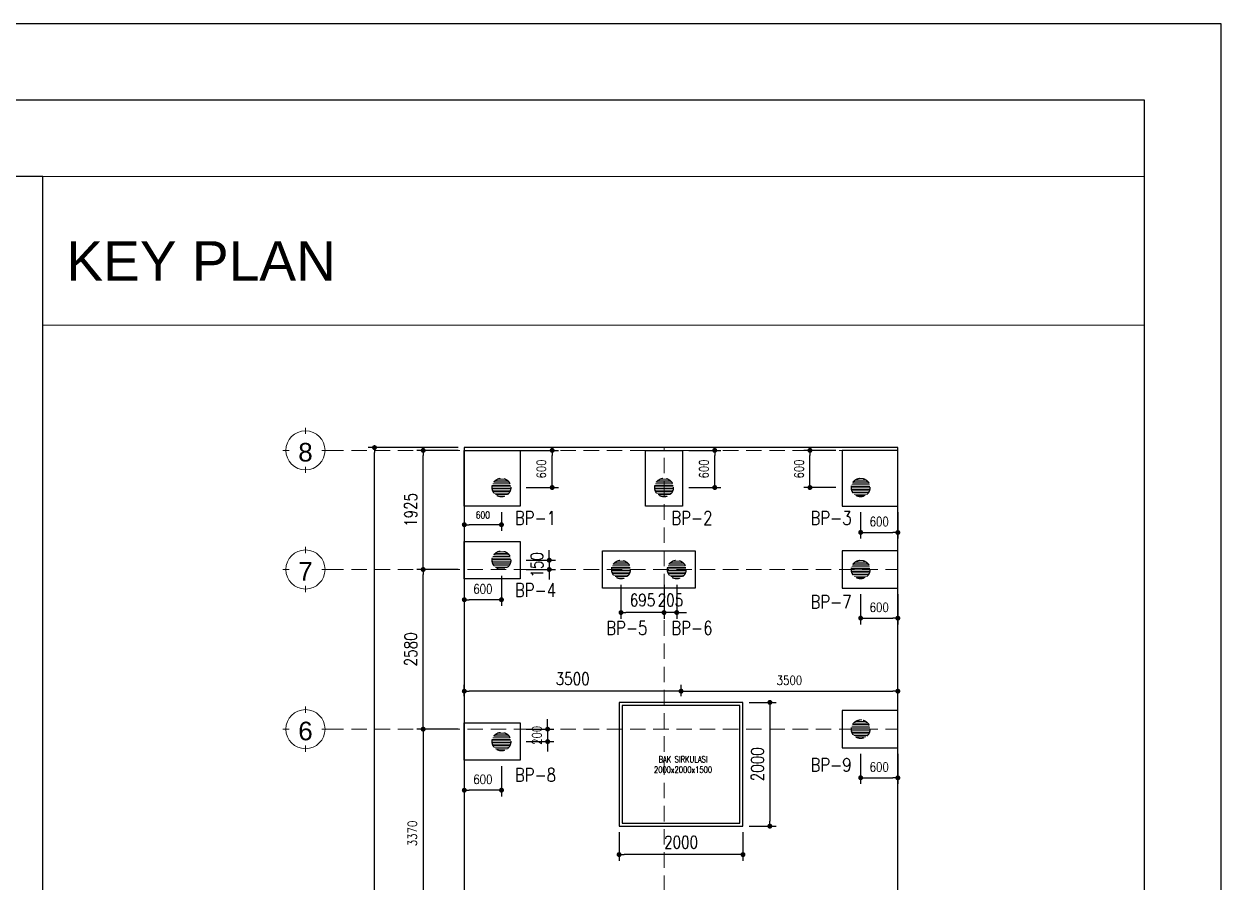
# Model space of a CAD drawing. Header units: inches. Extents: x -310523 to 1125056, y -509000 to -180442.
# Drawn here: x 516065 to 520936, y -271993 to -268499 of the extents above; entities that cross this region are included whole.
import ezdxf
from ezdxf.enums import TextEntityAlignment as Align

# ---------------------------------------------------------------- set-up
doc = ezdxf.new("R2010")
doc.units = ezdxf.units.IN
doc.header["$MEASUREMENT"] = 0
doc.linetypes.add('HIDDEN', pattern=[0.375, 0.25, -0.125])
for name, color, linetype, lineweight in [('A-HATCH', 252, 'Continuous', 5), ('AR-DIM150', 6, 'Continuous', 5), ('s_teks', 3, 'Continuous', 30)]:
    doc.layers.add(name, color=color, linetype=linetype, lineweight=lineweight)
for name, color, linetype in [('PILE 400', 40, 'Continuous'), ('s_arsir', 8, 'Continuous'), ('STR_BORED PILE', 210, 'Continuous'), ('STR_PILE CAP', 11, 'Continuous')]:
    doc.layers.add(name, color=color, linetype=linetype)
doc.styles.add('AIS_Kop A1$0$AIS TUNNEL_Kop A1 TENDER$0$ARIAL', font='arial.ttf')
doc.styles.add('PIREC 1', font='romans.shx', dxfattribs={"width": 0.8})
doc.styles.add('ROMANS', font='SIMPLEX.SHX', dxfattribs={"width": 0.8})
doc.styles.get("Standard").update_dxf_attribs({"font": 'arial.ttf'})
doc.dimstyles.new('1-100', dxfattribs={"dimscale": 100, "dimtxt": 1.5, "dimasz": 0.8, "dimexe": 1, "dimexo": 1, "dimgap": 1, "dimtad": 1, "dimzin": 12, "dimdsep": 46, "dimtxsty": 'ROMANS', "dimblk": 'DOT', "dimcen": 0, "dimclrd": 256, "dimclre": 256, "dimclrt": 3, "dimazin": 3, "dimtfac": 1, "dimtix": 1, "dimtmove": 2, "dimatfit": 3, "dimldrblk": 'DOT', "dimfxl": 1, "dimfrac": 1, "dimtolj": 1, "dimtzin": 0, "dimlwd": 25, "dimlwe": 25, "dimarcsym": 0})
pattern_1 = [(180, (647317.31, -51194.256), (-1e-14, -50), []), (180, (647292.31, -51169.256), (-1e-14, -50), [62.5, -12.5, 0, -12.5])]

# ---------------------------------------------------------------- blocks, each defined once
blk = doc.blocks.new('_Dot')
at = {"color": 0, "linetype": 'ByBlock', "lineweight": -2}
blk.add_line((-0.5, 0), (-1, 0), dxfattribs=at)
at = {"color": 0, "linetype": 'ByBlock', "const_width": 0.5}
blk.add_lwpolyline([(-0.25, 0, 1), (0.25, 0, 1)], format="xyb", close=True, dxfattribs=at)
blk = doc.blocks.new('*D878')
at = {"layer": 'Defpoints', "color": 0, "transparency": 16777216}
for p in [(551466, -274951), (550802, -278321), (551466, -278321)]:
    blk.add_point(p, dxfattribs=at)
at = {"layer": 'PILE 400', "lineweight": 25, "transparency": 16777216}
for p, q in [((551366, -274951), (550702, -274951)), ((550802, -275031), (550802, -278241)), ((551366, -278321), (550702, -278321))]:
    blk.add_line(p, q, dxfattribs=at)
at = {"layer": 'PILE 400', "lineweight": 25, "transparency": 16777216, "xscale": 80, "yscale": 80, "zscale": 80}
for p, rotation in [((550802, -274951), 90), ((550802, -278321), 270)]:
    blk.add_blockref('_Dot', p, dxfattribs=dict(at, rotation=rotation))
at = {"layer": 'PILE 400', "color": 3, "transparency": 16777216, "insert": (550627, -276636), "char_height": 150, "attachment_point": 5, "rotation": 90, "style": 'ROMANS'}
blk.add_mtext('\\A1;3370', dxfattribs=at)
blk = doc.blocks.new('*D861')
at = {"layer": 'Defpoints', "color": 0, "transparency": 16777216}
for p in [(550802, -272371), (551466, -272371), (551466, -274951)]:
    blk.add_point(p, dxfattribs=at)
at = {"layer": 'PILE 400', "lineweight": 25, "transparency": 16777216}
for p, q in [((551366, -272371), (550702, -272371)), ((550802, -274871), (550802, -272451)), ((551366, -274951), (550702, -274951))]:
    blk.add_line(p, q, dxfattribs=at)
at = {"layer": 'PILE 400', "lineweight": 25, "transparency": 16777216, "xscale": 80, "yscale": 80, "zscale": 80}
for p, rotation in [((550802, -272371), 90), ((550802, -274951), 270)]:
    blk.add_blockref('_Dot', p, dxfattribs=dict(at, rotation=rotation))
at = {"layer": 'PILE 400', "color": 3, "transparency": 16777216, "insert": (550602, -273661), "char_height": 200, "attachment_point": 5, "rotation": 90, "style": 'ROMANS'}
blk.add_mtext('\\A1;2580', dxfattribs=at)
blk = doc.blocks.new('*D862')
at = {"layer": 'Defpoints', "color": 0, "transparency": 16777216}
for p in [(550802, -270446), (551466, -270446), (551466, -272371)]:
    blk.add_point(p, dxfattribs=at)
at = {"layer": 'PILE 400', "lineweight": 25, "transparency": 16777216}
for p, q in [((551366, -270446), (550702, -270446)), ((550802, -272291), (550802, -270526)), ((551366, -272371), (550702, -272371))]:
    blk.add_line(p, q, dxfattribs=at)
at = {"layer": 'PILE 400', "lineweight": 25, "transparency": 16777216, "xscale": 80, "yscale": 80, "zscale": 80}
for p, rotation in [((550802, -270446), 90), ((550802, -272371), 270)]:
    blk.add_blockref('_Dot', p, dxfattribs=dict(at, rotation=rotation))
at = {"layer": 'PILE 400', "color": 3, "transparency": 16777216, "insert": (550602, -271408), "char_height": 200, "attachment_point": 5, "rotation": 90, "style": 'ROMANS'}
blk.add_mtext('\\A1;1925', dxfattribs=at)
blk = doc.blocks.new('*D879')
at = {"layer": 'Defpoints', "color": 0, "transparency": 16777216}
for p in [(550016, -270401), (551466, -270401), (551034, -290401)]:
    blk.add_point(p, dxfattribs=at)
at = {"layer": 'PILE 400', "lineweight": 25, "transparency": 16777216}
for p, q in [((551366, -270401), (549916, -270401)), ((550016, -290321), (550016, -270481)), ((550934, -290401), (549916, -290401))]:
    blk.add_line(p, q, dxfattribs=at)
at = {"layer": 'PILE 400', "lineweight": 25, "transparency": 16777216, "xscale": 80, "yscale": 80, "zscale": 80}
for p, rotation in [((550016, -270401), 90), ((550016, -290401), 270)]:
    blk.add_blockref('_Dot', p, dxfattribs=dict(at, rotation=rotation))
at = {"layer": 'PILE 400', "color": 3, "transparency": 16777216, "insert": (549841, -280401), "char_height": 150, "attachment_point": 5, "rotation": 90, "style": 'ROMANS'}
blk.add_mtext('\\A1;20000', dxfattribs=at)
blk = doc.blocks.new('*D880')
at = {"layer": 'Defpoints', "color": 0, "transparency": 16777216}
for p in [(551439, -270446), (552885, -270446), (552366, -271046)]:
    blk.add_point(p, dxfattribs=at)
at = {"layer": 'PILE 400', "lineweight": 25, "transparency": 16777216}
for p, q in [((551539, -270446), (552985, -270446)), ((552885, -270966), (552885, -270526)), ((552466, -271046), (552985, -271046))]:
    blk.add_line(p, q, dxfattribs=at)
at = {"layer": 'PILE 400', "lineweight": 25, "transparency": 16777216, "xscale": 80, "yscale": 80, "zscale": 80}
for p, rotation in [((552885, -270446), 90), ((552885, -271046), 270)]:
    blk.add_blockref('_Dot', p, dxfattribs=dict(at, rotation=rotation))
at = {"layer": 'PILE 400', "color": 3, "transparency": 16777216, "insert": (552710, -270746), "char_height": 150, "attachment_point": 5, "rotation": 90, "style": 'ROMANS'}
blk.add_mtext('\\A1;600', dxfattribs=at)
blk = doc.blocks.new('*D881')
at = {"layer": 'Defpoints', "color": 0, "transparency": 16777216}
for p in [(551466, -271346), (552066, -271346), (551466, -271647)]:
    blk.add_point(p, dxfattribs=at)
at = {"layer": 'PILE 400', "lineweight": 25, "transparency": 16777216}
for p, q in [((551466, -271446), (551466, -271747)), ((552066, -271446), (552066, -271747)), ((551986, -271647), (551546, -271647))]:
    blk.add_line(p, q, dxfattribs=at)
at = {"layer": 'PILE 400', "lineweight": 25, "transparency": 16777216, "xscale": 80, "yscale": 80, "zscale": 80, "rotation": 180}
blk.add_blockref('_Dot', (551466, -271647), dxfattribs=at)
at = {"layer": 'PILE 400', "lineweight": 25, "transparency": 16777216, "xscale": 80, "yscale": 80, "zscale": 80}
blk.add_blockref('_Dot', (552066, -271647), dxfattribs=at)
at = {"layer": 'PILE 400', "color": 3, "transparency": 16777216, "insert": (551766, -271491), "char_height": 150, "attachment_point": 5, "style": 'ROMANS'}
blk.add_mtext('\\A1;{\\H0.75x;600}', dxfattribs=at)
blk = doc.blocks.new('*D882')
at = {"layer": 'Defpoints', "color": 0, "transparency": 16777216}
for p in [(554991, -270446), (555510, -270446), (554991, -271046)]:
    blk.add_point(p, dxfattribs=at)
at = {"layer": 'PILE 400', "lineweight": 25, "transparency": 16777216}
for p, q in [((555091, -270446), (555610, -270446)), ((555510, -270966), (555510, -270526)), ((555091, -271046), (555610, -271046))]:
    blk.add_line(p, q, dxfattribs=at)
at = {"layer": 'PILE 400', "lineweight": 25, "transparency": 16777216, "xscale": 80, "yscale": 80, "zscale": 80}
for p, rotation in [((555510, -270446), 90), ((555510, -271046), 270)]:
    blk.add_blockref('_Dot', p, dxfattribs=dict(at, rotation=rotation))
at = {"layer": 'PILE 400', "color": 3, "transparency": 16777216, "insert": (555335, -270746), "char_height": 150, "attachment_point": 5, "rotation": 90, "style": 'ROMANS'}
blk.add_mtext('\\A1;600', dxfattribs=at)
blk = doc.blocks.new('*D883')
at = {"layer": 'Defpoints', "color": 0, "transparency": 16777216}
for p in [(557047, -270446), (557566, -270446), (557566, -271046)]:
    blk.add_point(p, dxfattribs=at)
at = {"layer": 'PILE 400', "lineweight": 25, "transparency": 16777216}
for p, q in [((557466, -270446), (556947, -270446)), ((557047, -270966), (557047, -270526)), ((557466, -271046), (556947, -271046))]:
    blk.add_line(p, q, dxfattribs=at)
at = {"layer": 'PILE 400', "lineweight": 25, "transparency": 16777216, "xscale": 80, "yscale": 80, "zscale": 80}
for p, rotation in [((557047, -270446), 90), ((557047, -271046), 270)]:
    blk.add_blockref('_Dot', p, dxfattribs=dict(at, rotation=rotation))
at = {"layer": 'PILE 400', "color": 3, "transparency": 16777216, "insert": (556872, -270746), "char_height": 150, "attachment_point": 5, "rotation": 90, "style": 'ROMANS'}
blk.add_mtext('\\A1;600', dxfattribs=at)
blk = doc.blocks.new('*D884')
at = {"layer": 'Defpoints', "color": 0, "transparency": 16777216}
for p in [(557866, -271346), (558466, -271346), (558466, -271772)]:
    blk.add_point(p, dxfattribs=at)
at = {"layer": 'PILE 400', "lineweight": 25, "transparency": 16777216}
for p, q in [((557866, -271446), (557866, -271872)), ((558466, -271446), (558466, -271872)), ((557946, -271772), (558386, -271772))]:
    blk.add_line(p, q, dxfattribs=at)
at = {"layer": 'PILE 400', "lineweight": 25, "transparency": 16777216, "xscale": 80, "yscale": 80, "zscale": 80, "rotation": 180}
blk.add_blockref('_Dot', (557866, -271772), dxfattribs=at)
at = {"layer": 'PILE 400', "lineweight": 25, "transparency": 16777216, "xscale": 80, "yscale": 80, "zscale": 80}
blk.add_blockref('_Dot', (558466, -271772), dxfattribs=at)
at = {"layer": 'PILE 400', "color": 3, "transparency": 16777216, "insert": (558166, -271597), "char_height": 150, "attachment_point": 5, "style": 'ROMANS'}
blk.add_mtext('\\A1;600', dxfattribs=at)
blk = doc.blocks.new('*D864')
at = {"layer": 'Defpoints', "color": 0, "transparency": 16777216}
for p in [(554691, -272521), (554896, -272521), (554691, -273066)]:
    blk.add_point(p, dxfattribs=at)
at = {"layer": 'PILE 400', "lineweight": 25, "transparency": 16777216}
for p, q in [((554691, -272621), (554691, -273166)), ((554896, -272621), (554896, -273166)), ((554611, -273066), (554531, -273066)), ((554896, -273066), (554691, -273066)), ((554976, -273066), (555056, -273066))]:
    blk.add_line(p, q, dxfattribs=at)
at = {"layer": 'PILE 400', "lineweight": 25, "transparency": 16777216, "xscale": 80, "yscale": 80, "zscale": 80}
blk.add_blockref('_Dot', (554691, -273066), dxfattribs=at)
at = {"layer": 'PILE 400', "lineweight": 25, "transparency": 16777216, "xscale": 80, "yscale": 80, "zscale": 80, "rotation": 180}
blk.add_blockref('_Dot', (554896, -273066), dxfattribs=at)
at = {"layer": 'PILE 400', "color": 3, "transparency": 16777216, "insert": (554794, -272866), "char_height": 200, "attachment_point": 5, "style": 'ROMANS'}
blk.add_mtext('\\A1;205', dxfattribs=at)
blk = doc.blocks.new('*D865')
at = {"layer": 'Defpoints', "color": 0, "transparency": 16777216}
for p in [(553996, -272521), (554691, -272521), (553996, -273066)]:
    blk.add_point(p, dxfattribs=at)
at = {"layer": 'PILE 400', "lineweight": 25, "transparency": 16777216}
for p, q in [((553996, -272621), (553996, -273166)), ((554691, -272621), (554691, -273166)), ((554611, -273066), (554076, -273066))]:
    blk.add_line(p, q, dxfattribs=at)
at = {"layer": 'PILE 400', "lineweight": 25, "transparency": 16777216, "xscale": 80, "yscale": 80, "zscale": 80, "rotation": 180}
blk.add_blockref('_Dot', (553996, -273066), dxfattribs=at)
at = {"layer": 'PILE 400', "lineweight": 25, "transparency": 16777216, "xscale": 80, "yscale": 80, "zscale": 80}
blk.add_blockref('_Dot', (554691, -273066), dxfattribs=at)
at = {"layer": 'PILE 400', "color": 3, "transparency": 16777216, "insert": (554344, -272866), "char_height": 200, "attachment_point": 5, "style": 'ROMANS'}
blk.add_mtext('\\A1;695', dxfattribs=at)
blk = doc.blocks.new('*D885')
at = {"layer": 'Defpoints', "color": 0, "transparency": 16777216}
for p in [(551466, -272373), (552066, -272373), (551466, -272859)]:
    blk.add_point(p, dxfattribs=at)
at = {"layer": 'PILE 400', "lineweight": 25, "transparency": 16777216}
for p, q in [((551466, -272473), (551466, -272959)), ((552066, -272473), (552066, -272959)), ((551986, -272859), (551546, -272859))]:
    blk.add_line(p, q, dxfattribs=at)
at = {"layer": 'PILE 400', "lineweight": 25, "transparency": 16777216, "xscale": 80, "yscale": 80, "zscale": 80, "rotation": 180}
blk.add_blockref('_Dot', (551466, -272859), dxfattribs=at)
at = {"layer": 'PILE 400', "lineweight": 25, "transparency": 16777216, "xscale": 80, "yscale": 80, "zscale": 80}
blk.add_blockref('_Dot', (552066, -272859), dxfattribs=at)
at = {"layer": 'PILE 400', "color": 3, "transparency": 16777216, "insert": (551766, -272684), "char_height": 150, "attachment_point": 5, "style": 'ROMANS'}
blk.add_mtext('\\A1;600', dxfattribs=at)
blk = doc.blocks.new('*D886')
at = {"layer": 'Defpoints', "color": 0, "transparency": 16777216}
for p in [(557866, -272671), (558466, -272671), (558466, -273157)]:
    blk.add_point(p, dxfattribs=at)
at = {"layer": 'PILE 400', "lineweight": 25, "transparency": 16777216}
for p, q in [((557866, -272771), (557866, -273257)), ((558466, -272771), (558466, -273257)), ((557946, -273157), (558386, -273157))]:
    blk.add_line(p, q, dxfattribs=at)
at = {"layer": 'PILE 400', "lineweight": 25, "transparency": 16777216, "xscale": 80, "yscale": 80, "zscale": 80, "rotation": 180}
blk.add_blockref('_Dot', (557866, -273157), dxfattribs=at)
at = {"layer": 'PILE 400', "lineweight": 25, "transparency": 16777216, "xscale": 80, "yscale": 80, "zscale": 80}
blk.add_blockref('_Dot', (558466, -273157), dxfattribs=at)
at = {"layer": 'PILE 400', "color": 3, "transparency": 16777216, "insert": (558166, -272982), "char_height": 150, "attachment_point": 5, "style": 'ROMANS'}
blk.add_mtext('\\A1;600', dxfattribs=at)
blk = doc.blocks.new('*D887')
at = {"layer": 'Defpoints', "color": 0, "transparency": 16777216}
for p in [(557866, -275251), (558466, -275251), (558466, -275737)]:
    blk.add_point(p, dxfattribs=at)
at = {"layer": 'PILE 400', "lineweight": 25, "transparency": 16777216}
for p, q in [((557866, -275351), (557866, -275837)), ((558466, -275351), (558466, -275837)), ((557946, -275737), (558386, -275737))]:
    blk.add_line(p, q, dxfattribs=at)
at = {"layer": 'PILE 400', "lineweight": 25, "transparency": 16777216, "xscale": 80, "yscale": 80, "zscale": 80, "rotation": 180}
blk.add_blockref('_Dot', (557866, -275737), dxfattribs=at)
at = {"layer": 'PILE 400', "lineweight": 25, "transparency": 16777216, "xscale": 80, "yscale": 80, "zscale": 80}
blk.add_blockref('_Dot', (558466, -275737), dxfattribs=at)
at = {"layer": 'PILE 400', "color": 3, "transparency": 16777216, "insert": (558166, -275562), "char_height": 150, "attachment_point": 5, "style": 'ROMANS'}
blk.add_mtext('\\A1;600', dxfattribs=at)
blk = doc.blocks.new('*D888')
at = {"layer": 'Defpoints', "color": 0, "transparency": 16777216}
for p in [(551466, -275451), (552066, -275451), (551466, -275937)]:
    blk.add_point(p, dxfattribs=at)
at = {"layer": 'PILE 400', "lineweight": 25, "transparency": 16777216}
for p, q in [((551466, -275551), (551466, -276037)), ((552066, -275551), (552066, -276037)), ((551986, -275937), (551546, -275937))]:
    blk.add_line(p, q, dxfattribs=at)
at = {"layer": 'PILE 400', "lineweight": 25, "transparency": 16777216, "xscale": 80, "yscale": 80, "zscale": 80, "rotation": 180}
blk.add_blockref('_Dot', (551466, -275937), dxfattribs=at)
at = {"layer": 'PILE 400', "lineweight": 25, "transparency": 16777216, "xscale": 80, "yscale": 80, "zscale": 80}
blk.add_blockref('_Dot', (552066, -275937), dxfattribs=at)
at = {"layer": 'PILE 400', "color": 3, "transparency": 16777216, "insert": (551766, -275762), "char_height": 150, "attachment_point": 5, "style": 'ROMANS'}
blk.add_mtext('\\A1;600', dxfattribs=at)
blk = doc.blocks.new('*D889')
at = {"layer": 'Defpoints', "color": 0, "transparency": 16777216}
for p in [(552366, -274951), (552366, -275151), (552812, -275151)]:
    blk.add_point(p, dxfattribs=at)
at = {"layer": 'PILE 400', "lineweight": 25, "transparency": 16777216}
for p, q in [((552812, -274871), (552812, -274791)), ((552466, -274951), (552912, -274951)), ((552812, -274951), (552812, -275151)), ((552466, -275151), (552912, -275151)), ((552812, -275231), (552812, -275311))]:
    blk.add_line(p, q, dxfattribs=at)
at = {"layer": 'PILE 400', "lineweight": 25, "transparency": 16777216, "xscale": 80, "yscale": 80, "zscale": 80}
for p, rotation in [((552812, -274951), 270), ((552812, -275151), 90)]:
    blk.add_blockref('_Dot', p, dxfattribs=dict(at, rotation=rotation))
at = {"layer": 'PILE 400', "color": 3, "transparency": 16777216, "insert": (552637, -275051), "char_height": 150, "attachment_point": 5, "rotation": 90, "style": 'ROMANS'}
blk.add_mtext('\\A1;200', dxfattribs=at)
blk = doc.blocks.new('axis tag')
for p, q in [((0, 3.54), (0, 4.87)), ((-4.87, 0), (-3.54, 0)), ((3.54, 0), (4.87, 0)), ((0, -4.87), (0, -3.54))]:
    blk.add_line(p, q)
blk.add_circle((0, 0), 4.21)
at = {"style": 'ROMANS', "width": 0.8}
blk.add_attdef('A', text='', height=4, dxfattribs=at).set_placement((0, -1.55), align=Align.CENTER)
blk = doc.blocks.new('*D868')
at = {"layer": 'Defpoints', "color": 0, "transparency": 16777216}
for p in [(555966, -274518), (555966, -276518), (556400, -276518)]:
    blk.add_point(p, dxfattribs=at)
at = {"layer": 'PILE 400', "lineweight": 25, "transparency": 16777216}
for p, q in [((556066, -274518), (556500, -274518)), ((556400, -274598), (556400, -276438)), ((556066, -276518), (556500, -276518))]:
    blk.add_line(p, q, dxfattribs=at)
at = {"layer": 'PILE 400', "lineweight": 25, "transparency": 16777216, "xscale": 80, "yscale": 80, "zscale": 80}
for p, rotation in [((556400, -274518), 90), ((556400, -276518), 270)]:
    blk.add_blockref('_Dot', p, dxfattribs=dict(at, rotation=rotation))
at = {"layer": 'PILE 400', "color": 3, "transparency": 16777216, "insert": (556200, -275518), "char_height": 200, "attachment_point": 5, "rotation": 90, "style": 'ROMANS'}
blk.add_mtext('\\A1;2000', dxfattribs=at)
blk = doc.blocks.new('*D869')
at = {"layer": 'Defpoints', "color": 0, "transparency": 16777216}
for p in [(553966, -276518), (555966, -276518), (553966, -276978)]:
    blk.add_point(p, dxfattribs=at)
at = {"layer": 'PILE 400', "lineweight": 25, "transparency": 16777216}
for p, q in [((553966, -276618), (553966, -277078)), ((555966, -276618), (555966, -277078)), ((555886, -276978), (554046, -276978))]:
    blk.add_line(p, q, dxfattribs=at)
at = {"layer": 'PILE 400', "lineweight": 25, "transparency": 16777216, "xscale": 80, "yscale": 80, "zscale": 80, "rotation": 180}
blk.add_blockref('_Dot', (553966, -276978), dxfattribs=at)
at = {"layer": 'PILE 400', "lineweight": 25, "transparency": 16777216, "xscale": 80, "yscale": 80, "zscale": 80}
blk.add_blockref('_Dot', (555966, -276978), dxfattribs=at)
at = {"layer": 'PILE 400', "color": 3, "transparency": 16777216, "insert": (554966, -276778), "char_height": 200, "attachment_point": 5, "style": 'ROMANS'}
blk.add_mtext('\\A1;2000', dxfattribs=at)
blk = doc.blocks.new('*D870')
at = {"layer": 'Defpoints', "color": 0, "transparency": 16777216}
for p in [(551466, -274337), (551466, -274518), (554966, -274518)]:
    blk.add_point(p, dxfattribs=at)
at = {"layer": 'PILE 400', "lineweight": 25, "transparency": 16777216}
for p, q in [((551466, -274418), (551466, -274237)), ((554966, -274418), (554966, -274237)), ((554886, -274337), (551546, -274337))]:
    blk.add_line(p, q, dxfattribs=at)
at = {"layer": 'PILE 400', "lineweight": 25, "transparency": 16777216, "xscale": 80, "yscale": 80, "zscale": 80, "rotation": 180}
blk.add_blockref('_Dot', (551466, -274337), dxfattribs=at)
at = {"layer": 'PILE 400', "lineweight": 25, "transparency": 16777216, "xscale": 80, "yscale": 80, "zscale": 80}
blk.add_blockref('_Dot', (554966, -274337), dxfattribs=at)
at = {"layer": 'PILE 400', "color": 3, "transparency": 16777216, "insert": (553216, -274137), "char_height": 200, "attachment_point": 5, "style": 'ROMANS'}
blk.add_mtext('\\A1;3500', dxfattribs=at)
blk = doc.blocks.new('*D903')
at = {"layer": 'Defpoints', "color": 0, "transparency": 16777216}
for p in [(558466, -274337), (554966, -274518), (558466, -274518)]:
    blk.add_point(p, dxfattribs=at)
at = {"layer": 'PILE 400', "lineweight": 25, "transparency": 16777216}
for p, q in [((554966, -274418), (554966, -274237)), ((558466, -274418), (558466, -274237)), ((555046, -274337), (558386, -274337))]:
    blk.add_line(p, q, dxfattribs=at)
at = {"layer": 'PILE 400', "lineweight": 25, "transparency": 16777216, "xscale": 80, "yscale": 80, "zscale": 80, "rotation": 180}
blk.add_blockref('_Dot', (554966, -274337), dxfattribs=at)
at = {"layer": 'PILE 400', "lineweight": 25, "transparency": 16777216, "xscale": 80, "yscale": 80, "zscale": 80}
blk.add_blockref('_Dot', (558466, -274337), dxfattribs=at)
at = {"layer": 'PILE 400', "color": 3, "transparency": 16777216, "insert": (556716, -274162), "char_height": 150, "attachment_point": 5, "style": 'ROMANS'}
blk.add_mtext('\\A1;3500', dxfattribs=at)
blk = doc.blocks.new('*D855')
at = {"layer": 'Defpoints', "color": 0, "transparency": 16777216}
for p in [(552366, -272221), (552366, -272371), (552838, -272371)]:
    blk.add_point(p, dxfattribs=at)
at = {"layer": 'PILE 400', "lineweight": 25, "transparency": 16777216}
for p, q in [((552838, -272141), (552838, -272061)), ((552466, -272221), (552938, -272221)), ((552838, -272221), (552838, -272371)), ((552466, -272371), (552938, -272371)), ((552838, -272451), (552838, -272531))]:
    blk.add_line(p, q, dxfattribs=at)
at = {"layer": 'PILE 400', "lineweight": 25, "transparency": 16777216, "xscale": 80, "yscale": 80, "zscale": 80}
for p, rotation in [((552838, -272221), 270), ((552838, -272371), 90)]:
    blk.add_blockref('_Dot', p, dxfattribs=dict(at, rotation=rotation))
at = {"layer": 'PILE 400', "color": 3, "transparency": 16777216, "insert": (552638, -272296), "char_height": 200, "attachment_point": 5, "rotation": 90, "style": 'ROMANS'}
blk.add_mtext('\\A1;150', dxfattribs=at)
blk = doc.blocks.new('trh')
at = {"layer": 'A-HATCH', "true_color": 0xfc3b31}
h = blk.add_hatch(dxfattribs=at)
h.set_pattern_fill('ANSI35', color=20, scale=200, angle=135)
h.set_pattern_definition([(180, (652740.64, -83753.32), (-1e-14, -50), []), (180, (652715.64, -83728.32), (-1e-14, -50), [62.5, -12.5, 0, -12.5])])
edge = h.paths.add_edge_path()
edge.add_arc((552066.111, -271045.804), 150, 0, 360)
h = blk.add_hatch(dxfattribs=at)
h.set_pattern_fill('ANSI35', color=20, scale=200, angle=135)
h.set_pattern_definition([(180, (655365.64, -83753.32), (-1e-14, -50), []), (180, (655340.64, -83728.32), (-1e-14, -50), [62.5, -12.5, 0, -12.5])])
edge = h.paths.add_edge_path()
edge.add_arc((554691.111, -271045.804), 150, 0, 360)
h = blk.add_hatch(dxfattribs=at)
h.set_pattern_fill('ANSI35', color=20, scale=200, angle=135)
h.set_pattern_definition(pattern_1)
edge = h.paths.add_edge_path()
edge.add_arc((557866.111, -271045.804), 150, 0, 360)
h = blk.add_hatch(dxfattribs=at)
h.set_pattern_fill('ANSI35', color=20, scale=200, angle=135)
h.set_pattern_definition([(180, (652740.64, -84928.32), (-1e-14, -50), []), (180, (652715.64, -84903.32), (-1e-14, -50), [62.5, -12.5, 0, -12.5])])
edge = h.paths.add_edge_path()
edge.add_arc((552066.111, -272220.804), 150, 0, 360)
h = blk.add_hatch(dxfattribs=at)
h.set_pattern_fill('ANSI35', color=20, scale=200, angle=135)
h.set_pattern_definition([(180, (654670.64, -85078.32), (-1e-14, -50), []), (180, (654645.64, -85053.32), (-1e-14, -50), [62.5, -12.5, 0, -12.5])])
edge = h.paths.add_edge_path()
edge.add_arc((553996.111, -272370.804), 150, 0, 360)
h = blk.add_hatch(dxfattribs=at)
h.set_pattern_fill('ANSI35', color=20, scale=200, angle=135)
h.set_pattern_definition([(180, (655570.64, -85078.32), (-1e-14, -50), []), (180, (655545.64, -85053.32), (-1e-14, -50), [62.5, -12.5, 0, -12.5])])
edge = h.paths.add_edge_path()
edge.add_arc((554896.111, -272370.804), 150, 0, 360)
h = blk.add_hatch(dxfattribs=at)
h.set_pattern_fill('ANSI35', color=20, scale=200, angle=135)
h.set_pattern_definition(pattern_1)
edge = h.paths.add_edge_path()
edge.add_arc((557866.111, -272370.804), 150, 0, 360)
h = blk.add_hatch(dxfattribs=at)
h.set_pattern_fill('ANSI35', color=20, scale=200, angle=135)
h.set_pattern_definition(pattern_1)
edge = h.paths.add_edge_path()
edge.add_arc((557866.111, -274950.804), 150, 0, 360)
h = blk.add_hatch(dxfattribs=at)
h.set_pattern_fill('ANSI35', color=20, scale=200, angle=135)
h.set_pattern_definition([(180, (652740.64, -87858.32), (-1e-14, -50), []), (180, (652715.64, -87833.32), (-1e-14, -50), [62.5, -12.5, 0, -12.5])])
edge = h.paths.add_edge_path()
edge.add_arc((552066.111, -275150.804), 150, 0, 360)
at = {"layer": 'A-HATCH', "linetype": 'HIDDEN', "ltscale": 1000}
for p, q in [((551466.111, -292191.11), (551466.111, -270400.804)), ((554691.111, -292191.11), (554691.111, -270400.804)), ((558466.111, -292191.11), (558466.111, -270400.804))]:
    blk.add_line(p, q, dxfattribs=at)
for points in [[(549266.966, -270445.804), (558466.111, -270445.804)], [(549266.966, -272370.804), (558466.111, -272370.804)], [(549266.966, -274950.804), (558466.111, -274950.804)]]:
    blk.add_lwpolyline(points, dxfattribs=at)
at = {"layer": 'PILE 400'}
blk.add_lwpolyline([(551466.111, -270400.804), (551466.111, -290400.804), (558466.111, -290400.804), (558466.111, -270400.804)], close=True, dxfattribs=at)
at = {"layer": 's_arsir'}
for points in [[(553966.111, -276518.018), (555966.111, -276518.018), (555966.111, -274518.018), (553966.111, -274518.018)], [(554016.111, -276468.018), (555916.111, -276468.018), (555916.111, -274568.018), (554016.111, -274568.018)]]:
    blk.add_lwpolyline(points, close=True, dxfattribs=at)
at = {"layer": 'STR_BORED PILE', "color": 20, "linetype": 'HIDDEN', "ltscale": 500, "true_color": 0xfc3b31}
for centre in [(552066.111, -271045.804), (554691.111, -271045.804), (557866.111, -271045.804), (552066.111, -272220.804), (553996.111, -272370.804), (554896.111, -272370.804), (557866.111, -272370.804), (557866.111, -274950.804), (552066.111, -275150.804)]:
    blk.add_circle(centre, 150, dxfattribs=at)
at = {"layer": 'STR_PILE CAP', "color": 11}
for points in [[(551466.111, -270445.804), (552366.111, -270445.804), (552366.111, -271345.804), (551466.111, -271345.804)], [(554391.111, -270445.804), (554991.111, -270445.804), (554991.111, -271345.804), (554391.111, -271345.804)], [(558466.111, -270445.804), (557566.111, -270445.804), (557566.111, -271345.804), (558466.111, -271345.804)], [(551466.111, -271920.804), (552366.111, -271920.804), (552366.111, -272520.804), (551466.111, -272520.804)], [(553696.111, -272070.804), (555196.111, -272070.804), (555196.111, -272670.804), (553696.111, -272670.804)], [(558466.111, -272070.804), (557566.111, -272070.804), (557566.111, -272670.804), (558466.111, -272670.804)], [(558466.111, -274650.804), (557566.111, -274650.804), (557566.111, -275250.804), (558466.111, -275250.804)], [(551466.111, -274850.804), (552366.111, -274850.804), (552366.111, -275450.804), (551466.111, -275450.804)]]:
    blk.add_lwpolyline(points, close=True, dxfattribs=at)
at = {"layer": 'AR-DIM150'}
ref = blk.add_blockref('axis tag', (548901.392, -270445.804), dxfattribs=dict(at, xscale=-75, yscale=75, zscale=75, rotation=180))
ref.add_attrib('A', '8', dxfattribs={"layer": '0', "height": 300}).set_placement((548901.392, -270625.377), align=Align.CENTER)
ref = blk.add_blockref('axis tag', (548901.392, -272370.804), dxfattribs=dict(at, xscale=-75, yscale=75, zscale=75, rotation=180))
ref.add_attrib('A', '7', dxfattribs={"layer": '0', "height": 300}).set_placement((548901.392, -272550.377), align=Align.CENTER)
ref = blk.add_blockref('axis tag', (548901.392, -274950.804), dxfattribs=dict(at, xscale=-75, yscale=75, zscale=75, rotation=180))
ref.add_attrib('A', '6', dxfattribs={"layer": '0', "height": 300}).set_placement((548901.392, -275130.377), align=Align.CENTER)
at = {"layer": 's_teks', "attachment_point": 1, "style": 'PIREC 1'}
for s, width, insert, char_height in [('BP-1', 949.02739, (552282.825, -271427.387), 220), ('BP-2', 949.02739, (554809.655, -271427.387), 220), ('BP-3', 949.02739, (557056.032, -271427.387), 220), ('BP-4', 949.02739, (552282.825, -272593.39), 220), ('BP-7', 949.02739, (557056.032, -272783.395), 220), ('BP-5', 949.02739, (553757.297, -273204.66), 220), ('BP-6', 949.02739, (554809.655, -273204.66), 220), ('\\pxqc;BAK SIRKULASI\\P2000x2000x1500', 1551.61703, (554222.281, -275389.646), 100), ('BP-9', 949.02739, (557056.032, -275417.245), 220), ('BP-8', 949.02739, (552282.825, -275578.974), 220)]:
    blk.add_mtext_dynamic_manual_height_columns(s, width=width, gutter_width=1, heights=[0], dxfattribs=dict(at, insert=insert, char_height=char_height))
at = {"layer": 'PILE 400'}
for base, p1, p2, angle, picture, middle in [((550016.151, -270400.804), (551034.194, -290400.804), (551466.111, -270400.804), 90, '*D879', (549841.151, -280400.804)), ((550802.276, -270445.804), (551466.111, -272370.804), (551466.111, -270445.804), 90, '*D862', (550602.276, -271408.304)), ((552885.404, -270445.804), (552366.111, -271045.804), (551439.254, -270445.804), 90, '*D880', (552710.404, -270745.804)), ((555510.404, -270445.804), (554991.111, -271045.804), (554991.111, -270445.804), 90, '*D882', (555335.404, -270745.804)), ((557046.819, -270445.804), (557566.111, -271045.804), (557566.111, -270445.804), 90, '*D883', (556871.819, -270745.804)), ((558466.111, -271772.489), (557866.111, -271345.804), (558466.111, -271345.804), 180, '*D884', (558166.111, -271597.489)), ((552837.938, -272370.804), (552366.111, -272220.804), (552366.111, -272370.804), 90, '*D855', (552637.938, -272295.804)), ((550802.276, -272370.804), (551466.111, -274950.804), (551466.111, -272370.804), 90, '*D861', (550602.276, -273660.804)), ((558466.111, -273157.131), (557866.111, -272670.804), (558466.111, -272670.804), 180, '*D886', (558166.111, -272982.131)), ((558466.111, -274336.709), (554966.111, -274518.018), (558466.111, -274518.018), 180, '*D903', (556716.111, -274161.709)), ((556400.38, -276518.018), (555966.111, -274518.018), (555966.111, -276518.018), 90, '*D868', (556200.38, -275518.018)), ((552812.055, -275150.804), (552366.111, -274950.804), (552366.111, -275150.804), 90, '*D889', (552637.055, -275050.804)), ((550802.276, -278320.804), (551466.111, -274950.804), (551466.111, -278320.804), 270, '*D878', (550627.276, -276635.804)), ((558466.111, -275737.131), (557866.111, -275250.804), (558466.111, -275250.804), 180, '*D887', (558166.111, -275562.131))]:
    dim = blk.add_linear_dim(base=base, p1=p1, p2=p2, angle=angle, dimstyle='1-100', dxfattribs=at)
    dim.commit()
    dim.dimension.update_dxf_attribs({"geometry": picture, "text_midpoint": middle})
dim = blk.add_linear_dim(base=(551466.111, -271646.828), p1=(552066.111, -271345.804), p2=(551466.111, -271345.804), text='{\\H0.75x;<>}', dimstyle='1-100', dxfattribs=at)
dim.commit()
dim.dimension.update_dxf_attribs({"geometry": '*D881', "text_midpoint": (551766.111, -271490.578)})
for base, p1, p2, picture, middle in [((551466.111, -272859.031), (552066.111, -272372.704), (551466.111, -272372.704), '*D885', (551766.111, -272684.031)), ((553996.111, -273066.473), (554691.111, -272520.804), (553996.111, -272520.804), '*D865', (554343.611, -272866.473)), ((554691.111, -273066.473), (554896.111, -272520.804), (554691.111, -272520.804), '*D864', (554793.611, -272866.473)), ((551466.111, -274336.709), (554966.111, -274518.018), (551466.111, -274518.018), '*D870', (553216.111, -274136.709)), ((551466.111, -275937.131), (552066.111, -275450.804), (551466.111, -275450.804), '*D888', (551766.111, -275762.131)), ((553966.111, -276978.18), (555966.111, -276518.018), (553966.111, -276518.018), '*D869', (554966.111, -276778.18))]:
    dim = blk.add_linear_dim(base=base, p1=p1, p2=p2, dimstyle='1-100', dxfattribs=at)
    dim.commit()
    dim.dimension.update_dxf_attribs({"geometry": picture, "text_midpoint": middle})

msp = doc.modelspace()

# ---------------------------------------------------------------- linework, layer by layer
at = {"color": 7, "lineweight": 5}
for p, q in [((516141.226, -269120.75, 1616.46), (520624.87, -269120.75, 1616.46)), ((516141.226, -269724.997, 1616.46), (520624.87, -269724.997, 1616.46))]:
    msp.add_line(p, q, dxfattribs=at)
at = {"elevation": 1616.46}
msp.add_lwpolyline([(483993.091, -294619.951), (520935.836, -294619.951), (520935.836, -268498.818), (483993.091, -268498.818)], close=True, dxfattribs=at)
at = {"color": 61, "true_color": 0xedee99, "elevation": 1616.46}
msp.add_lwpolyline([(484304.057, -294308.985), (520624.87, -294308.985), (520624.87, -268809.784), (484304.057, -268809.784)], close=True, dxfattribs=at)
at = {"color": 1, "elevation": 1616.46}
msp.add_lwpolyline([(516141.226, -293998.019), (516141.226, -269120.75), (484615.023, -269120.75), (484615.023, -293998.019), (516141.226, -293998.019)], dxfattribs=at)

# ---------------------------------------------------------------- block references
at = {"layer": 'PILE 400', "xscale": 0.2519999999999999, "yscale": 0.2519999999999999, "zscale": 0.2519999999999999}
msp.add_blockref('trh', (378887.07, -202083.105), dxfattribs=at)

# ---------------------------------------------------------------- texts
at = {"color": 7, "lineweight": 5, "style": 'AIS_Kop A1$0$AIS TUNNEL_Kop A1 TENDER$0$ARIAL'}
msp.add_text('KEY PLAN', height=160.5469, dxfattribs=at).set_placement((516237.155, -269592.365, 1616.46), align=Align.BOTTOM_LEFT)

doc.saveas('drawing.dxf')
